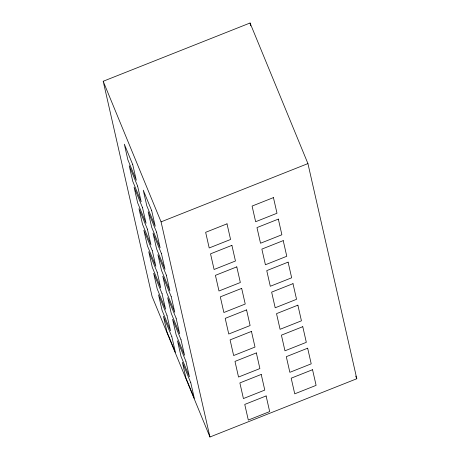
<?xml version="1.0" encoding="UTF-8"?>
<svg xmlns="http://www.w3.org/2000/svg" width="460" height="460" viewBox="0 0 460 460"><rect width="100%" height="100%" fill="white"/><g stroke="black" fill="none" stroke-linecap="round" stroke-linejoin="round"><path stroke-width="0.69" d="M103.195 81.265L250.056 23L307.93 163.593L356.805 378.735L209.944 437L152.07 296.407L103.195 81.265L161.069 221.864L209.944 437M161.069 221.864L307.93 163.593M355.712 376.079L356.805 378.735M250.056 23L250.694 25.8M273.447 197.599L252.086 206.074L255.639 221.726L277 213.25L273.447 197.599M227.01 223.842L205.649 232.317L209.202 247.963L230.569 239.487L227.01 223.842M278.334 219.115L256.973 227.591L260.527 243.236L281.888 234.761L278.334 219.115M231.897 245.358L210.536 253.834L214.09 269.479L235.457 261.004L231.897 245.358M283.222 240.632L261.861 249.101L265.414 264.753L286.775 256.277L283.222 240.632M236.785 266.869L215.424 275.344L218.983 290.99L240.344 282.515L236.785 266.869M288.109 262.142L266.748 270.618L270.302 286.264L291.663 277.788L288.109 262.142M241.672 288.385L220.311 296.861L223.87 312.507L245.232 304.031L241.672 288.385M292.997 283.659L271.636 292.135L275.189 307.78L296.55 299.305L292.997 283.659M246.566 309.896L225.199 318.372L228.758 334.017L250.119 325.542L246.566 309.896M297.884 305.17L276.523 313.645L280.077 329.291L301.438 320.815L297.884 305.17M251.453 331.413L230.086 339.888L233.645 355.534L255.007 347.058L251.453 331.413M302.772 326.686L281.411 335.162L284.964 350.808L306.325 342.332L302.772 326.686M256.341 352.923L234.98 361.399L238.533 377.045L259.894 368.569L256.341 352.923M307.659 348.197L286.298 356.672L289.852 372.318L311.213 363.843L307.659 348.197M261.228 374.44L239.867 382.916L243.42 398.561L264.782 390.086L261.228 374.44M312.547 369.713L291.186 378.189L294.739 393.835L316.106 385.359L312.547 369.713M266.116 395.951L244.755 404.426L248.308 420.072L269.669 411.596L266.116 395.951M132.733 164.599L124.315 144.152L127.868 159.798L136.286 180.245L132.733 164.599M151.673 210.611L143.255 190.164L146.809 205.81L155.227 226.257L151.673 210.611M137.62 186.116L129.202 165.663L132.756 181.309L141.174 201.762L137.62 186.116M156.561 232.127L148.143 211.675L151.696 227.32L160.114 247.773L156.561 232.127M142.508 207.627L134.09 187.18L137.649 202.825L146.067 223.272L142.508 207.627M161.448 253.638L153.03 233.191L156.584 248.837L165.002 269.284L161.448 253.638M147.395 229.143L138.977 208.69L142.537 224.336L150.955 244.789L147.395 229.143M166.336 275.155L157.918 254.702L161.477 270.348L169.895 290.8L166.336 275.155M152.283 250.654L143.865 230.207L147.424 245.853L155.842 266.3L152.283 250.654M171.223 296.666L162.805 276.218L166.365 291.864L174.783 312.317L171.223 296.666M157.17 272.17L148.752 251.718L152.312 267.363L160.73 287.816L157.17 272.17M176.111 318.182L167.693 297.729L171.252 313.381L179.67 333.828L176.111 318.182M162.064 293.681L153.646 273.234L157.199 288.88L165.617 309.327L162.064 293.681M180.998 339.693L172.58 319.246L176.14 334.891L184.558 355.344L180.998 339.693M166.951 315.198L158.533 294.745L162.087 310.391L170.505 330.843L166.951 315.198M185.892 361.209L177.474 340.756L181.027 356.408L189.445 376.855L185.892 361.209M171.839 336.709L163.421 316.261L166.974 331.907L175.392 352.354L171.839 336.709M190.779 382.726L182.361 362.273L185.915 377.919L194.333 398.372L190.779 382.726"/></g></svg>
